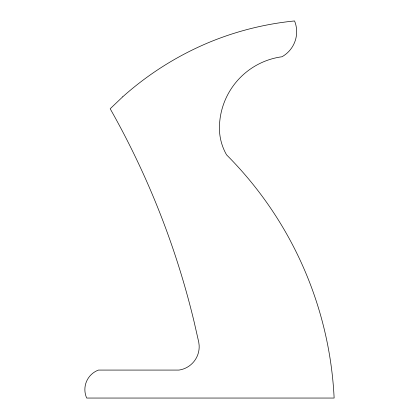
<?xml version="1.0" encoding="UTF-8"?>
<svg xmlns="http://www.w3.org/2000/svg" width="419" height="419" viewBox="0 0 419 419"><rect width="100%" height="100%" fill="white"/><g stroke="black" fill="none" stroke-linecap="round" stroke-linejoin="round"><path stroke-width="0.63" d="M122.751 96.789L110.181 108.762A820.208 820.208 0 0 1 194.154 321.981L198.758 342.25L199.151 345.408A23.616 23.616 0 0 1 178.971 370.077L98.465 370.077A20.751 20.751 0 0 0 86.686 398.05L334.132 398.05A369.6 369.6 0 0 0 226.564 154.852A53.904 53.904 0 0 1 219.425 127.198A72.209 72.209 0 0 1 282.003 56.754A28.696 28.696 0 0 0 294.567 20.95A301.539 301.539 0 0 0 210.595 41.759C178.463 54.957 148.64 73.634 122.751 96.789"/></g></svg>
